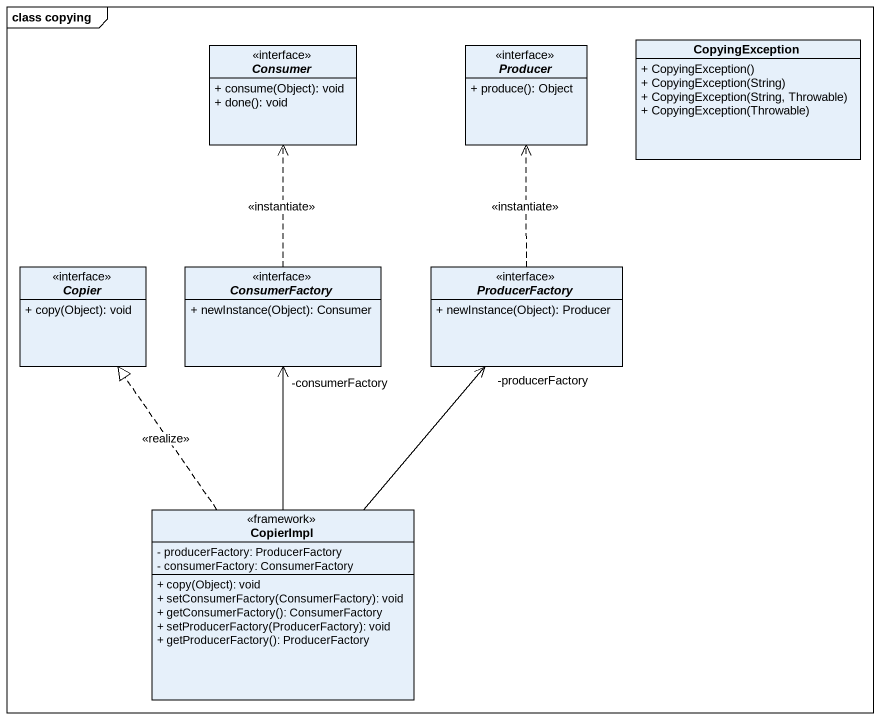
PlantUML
@startuml
mainframe class copying
hide circle
hide empty members
skinparam classAttributeIconSize 0
interface Consumer <<interface>> {
  + consume(Object): void
  + done(): void
}
interface Producer <<interface>> {
  + produce(): Object
}
class CopyingException {
  + CopyingException()
  + CopyingException(String)
  + CopyingException(String, Throwable)
  + CopyingException(Throwable)
}
interface Copier <<interface>> {
  + copy(Object): void
}
interface ConsumerFactory <<interface>> {
  + newInstance(Object): Consumer
}
interface ProducerFactory <<interface>> {
  + newInstance(Object): Producer
}
class CopierImpl <<framework>> {
  - producerFactory: ProducerFactory
  - consumerFactory: ConsumerFactory
  + copy(Object): void
  + setConsumerFactory(ConsumerFactory): void
  + getConsumerFactory(): ConsumerFactory
  + setProducerFactory(ProducerFactory): void
  + getProducerFactory(): ProducerFactory
}
ConsumerFactory .up.> Consumer : <<instantiate>>
ProducerFactory .up.> Producer : <<instantiate>>
CopierImpl .up.|> Copier : <<realize>>
CopierImpl -up-> "-consumerFactory" ConsumerFactory
CopierImpl -up-> "-producerFactory" ProducerFactory
@enduml
